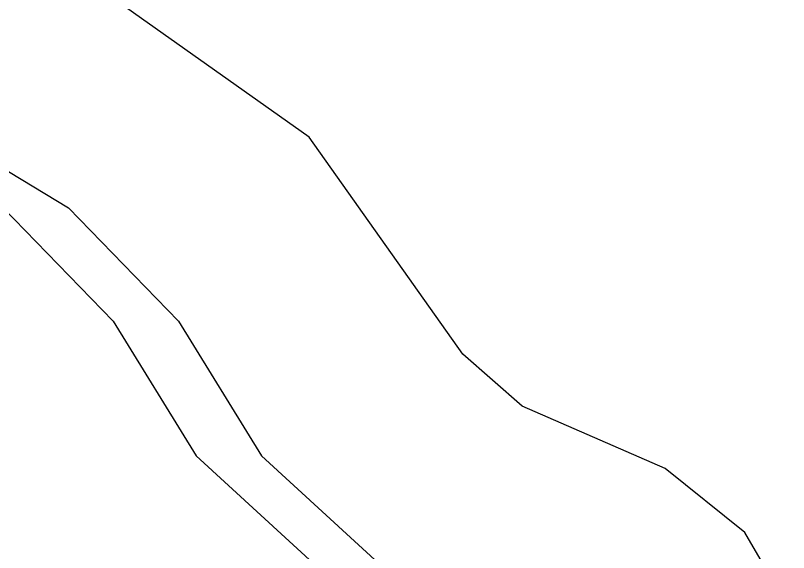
# Model space of a CAD drawing. Extents: x -24961 to 905641, y -154323 to 635957.
# Drawn here: x 395390.9 to 395480.3, y -131144.4 to -131082.3 of the extents above; entities that cross this region are included whole.
import ezdxf

# ---------------------------------------------------------------- set-up
doc = ezdxf.new("R2010")
doc.units = 0
doc.header["$LTSCALE"] = 1000
doc.header["$MEASUREMENT"] = 0

msp = doc.modelspace()

# ---------------------------------------------------------------- linework, layer by layer
for p, q in [((395424.867, -131096.375), (395399.16, -131078.15)), ((395369.227, -131087.736), (395397.042, -131104.541)), ((395442.639, -131121.454), (395424.867, -131096.375)), ((395389.495, -131104.541), (395402.197, -131117.644)), ((395397.042, -131104.541), (395409.744, -131117.644)), ((395402.197, -131117.644), (395411.809, -131133.219)), ((395409.744, -131117.644), (395419.356, -131133.219)), ((395449.497, -131127.474), (395442.639, -131121.454)), ((395466.011, -131134.661), (395449.497, -131127.474)), ((395411.809, -131133.219), (395427.109, -131147.231)), ((395419.356, -131133.219), (395435.944, -131148.411)), ((395475.205, -131142.073), (395466.011, -131134.661)), ((395480.275, -131150.67), (395475.205, -131142.073))]:
    msp.add_line(p, q)

doc.saveas('drawing.dxf')
